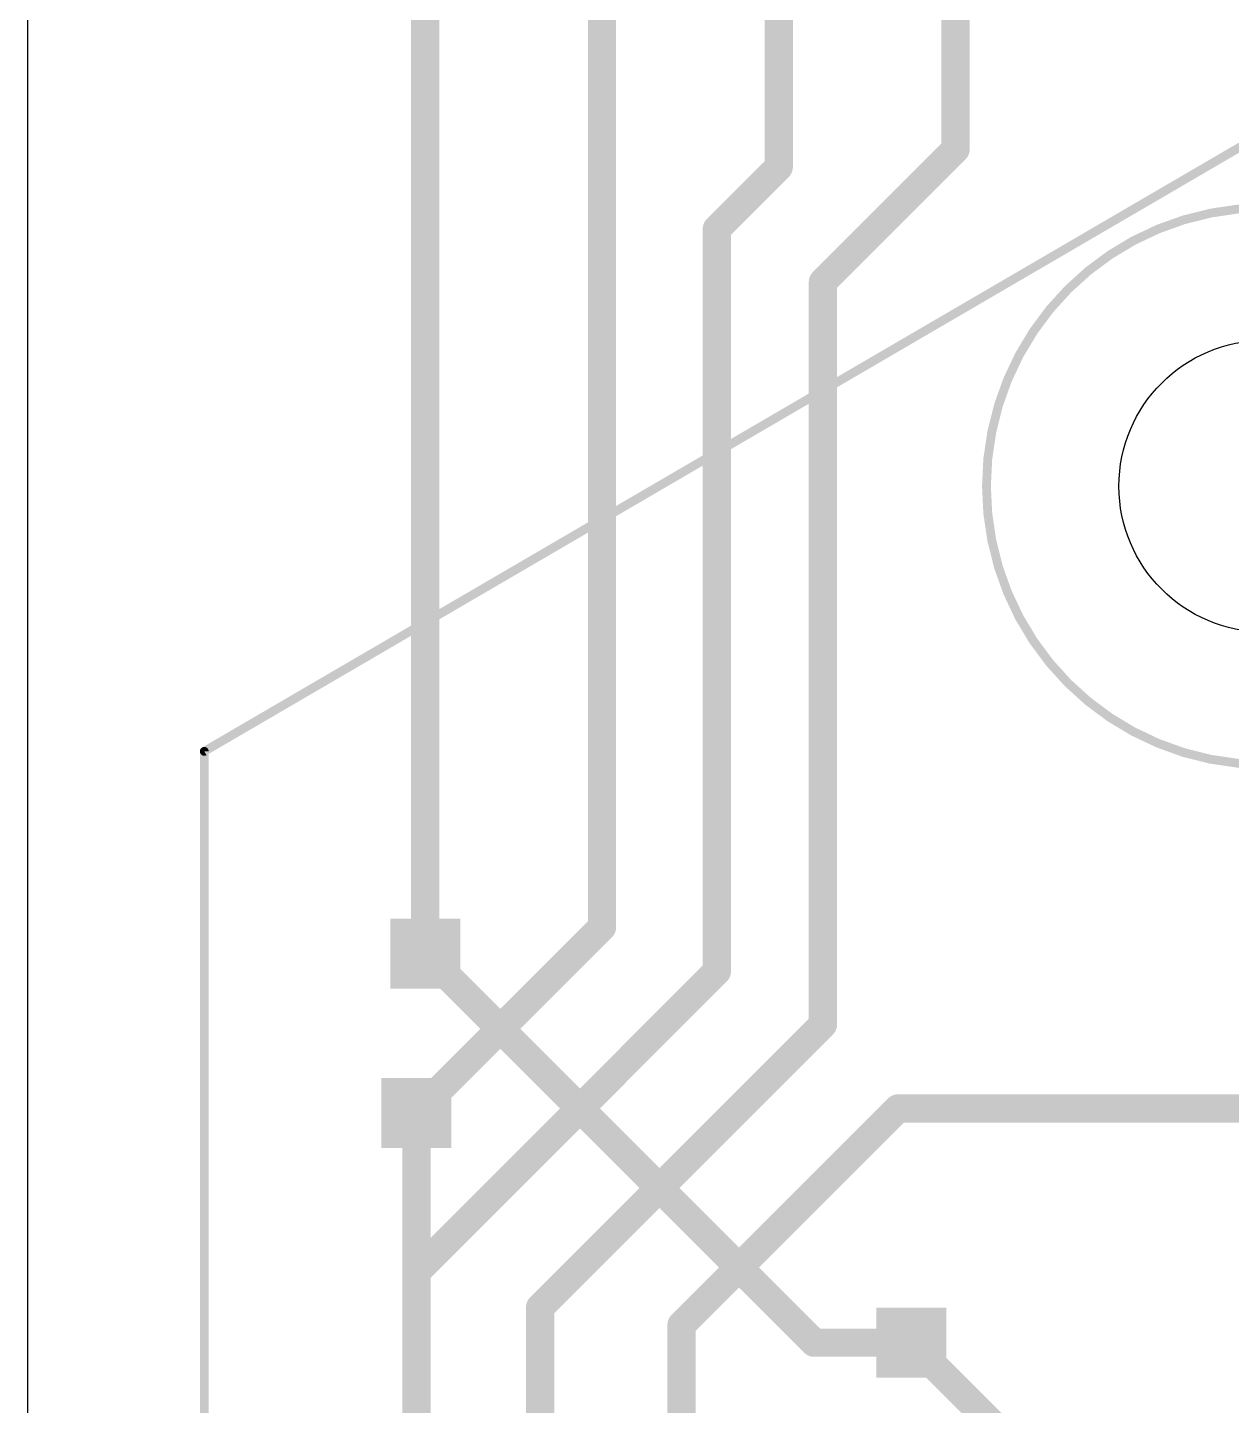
# Model space of a CAD drawing. Extents: x 0 to 107, y 0 to 139.
# Drawn here: x 0 to 17.3, y 48.63 to 68.43 of the extents above; entities that cross this region are included whole.
import ezdxf

# ---------------------------------------------------------------- set-up
doc = ezdxf.new("R2010")
doc.units = 0
for name, color, linetype in [('1', 14, 'CONTINUOUS'), ('16', 174, 'CONTINUOUS'), ('18', 94, 'CONTINUOUS'), ('20', 178, 'CONTINUOUS'), ('21', 250, 'CONTINUOUS'), ('22', 250, 'CONTINUOUS')]:
    doc.layers.add(name, color=color, linetype=linetype)

# ---------------------------------------------------------------- blocks, each defined once
blk = doc.blocks.new('SQUAREV')
blk.add_solid([(-0.5, -0.5), (0.5, -0.5), (-0.5, 0.5), (0.5, 0.5)])

msp = doc.modelspace()

# ---------------------------------------------------------------- linework, layer by layer
at = {"layer": '1', "const_width": 0.4064}
for points in [[(5.715, 55.118), (5.715, 70.485)], [(8.255, 70.485), (8.255, 55.499)], [(10.795, 66.421), (10.795, 70.485)], [(13.335, 66.675), (13.335, 70.485)], [(13.335, 66.675), (11.43, 64.77)], [(10.795, 66.421), (9.906, 65.532)], [(9.906, 65.532), (9.906, 54.864)], [(11.43, 64.77), (11.43, 54.102)], [(8.255, 55.499), (5.588, 52.832)], [(9.906, 54.864), (5.588, 50.546)], [(11.43, 54.102), (7.366, 50.038)], [(12.5095, 52.8955), (9.398, 49.784)], [(18.2245, 52.8955), (12.5095, 52.8955)], [(5.588, 50.546), (5.588, 40.386)], [(7.366, 50.038), (7.366, 33.274)], [(9.398, 49.784), (9.398, 28.2448)], [(14.7828, 47.4472), (12.7, 49.53)]]:
    msp.add_lwpolyline(points, dxfattribs=at)
at = {"layer": '1', "const_width": 0.2032}
for points in [[(13.2334, 66.675, 1), (13.4366, 66.675)], [(13.4068, 66.6032, 1), (13.2632, 66.7468)], [(10.6934, 66.421, 1), (10.8966, 66.421)], [(10.8668, 66.3492, 1), (10.7232, 66.4928)], [(10.0076, 65.532, 1), (9.8044, 65.532)], [(9.8342, 65.6038, 1), (9.9778, 65.4602)], [(11.5316, 64.77, 1), (11.3284, 64.77)], [(11.3582, 64.8418, 1), (11.5018, 64.6982)], [(8.3268, 55.4272, 1), (8.1832, 55.5708)], [(8.1534, 55.499, 1), (8.3566, 55.499)], [(5.6134, 55.118, 1), (5.8166, 55.118)], [(9.9778, 54.7922, 1), (9.8342, 54.9358)], [(9.8044, 54.864, 1), (10.0076, 54.864)], [(11.5018, 54.0302, 1), (11.3582, 54.1738)], [(11.3284, 54.102, 1), (11.5316, 54.102)], [(12.5095, 52.9971, 1), (12.5095, 52.7939)], [(12.5813, 52.8237, 1), (12.4377, 52.9673)], [(5.5162, 52.9038, 1), (5.6598, 52.7602)], [(5.6896, 50.546, 1), (5.4864, 50.546)], [(5.5162, 50.6178, 1), (5.6598, 50.4742)], [(7.4676, 50.038, 1), (7.2644, 50.038)], [(7.2942, 50.1098, 1), (7.4378, 49.9662)], [(9.4996, 49.784, 1), (9.2964, 49.784)], [(9.3262, 49.8558, 1), (9.4698, 49.7122)], [(12.7718, 49.6018, 1), (12.6282, 49.4582)]]:
    msp.add_lwpolyline(points, format="xyb", dxfattribs=at)
at = {"layer": '16', "const_width": 0.4064}
for points in [[(11.303, 49.53), (5.715, 55.118)], [(5.588, 52.832), (5.588, 46.228)], [(12.7, 49.53), (11.303, 49.53)]]:
    msp.add_lwpolyline(points, dxfattribs=at)
at = {"layer": '16', "const_width": 0.2032}
for points in [[(5.7868, 55.1898, 1), (5.6432, 55.0462)], [(5.6896, 52.832, 1), (5.4864, 52.832)], [(11.303, 49.6316, 1), (11.303, 49.4284)], [(11.2312, 49.4582, 1), (11.3748, 49.6018)], [(12.7, 49.4284, 1), (12.7, 49.6316)]]:
    msp.add_lwpolyline(points, format="xyb", dxfattribs=at)
at = {"layer": '20'}
msp.add_line((0, 139.37), (0, 0), dxfattribs=at)
msp.add_circle((17.78, 61.8363), 2.0955, dxfattribs=at)
at = {"layer": '21', "const_width": 0.127}
msp.add_lwpolyline([(17.78, 57.8363, 1), (17.78, 65.8363, 1), (17.78, 57.8363)], format="xyb", dxfattribs=at)
at = {"layer": '22', "const_width": 0.127}
for points in [[(2.54, 58.0263), (17.78, 66.9163)], [(2.54, 58.0263), (2.54, 11.0617)]]:
    msp.add_lwpolyline(points, dxfattribs=at)
at = {"layer": '22'}
for points, const_width in [([(17.78, 57.8363, 1), (17.78, 65.8363, 1), (17.78, 57.8363)], 0.127), ([(2.5718, 58.0263, 1), (2.5082, 58.0263)], 0.0635), ([(2.524, 58.0537, 1), (2.556, 57.9989)], 0.0635)]:
    msp.add_lwpolyline(points, format="xyb", dxfattribs=dict(at, const_width=const_width))

# ---------------------------------------------------------------- block references
at = {"layer": '18', "xscale": 1.0064, "yscale": 1.0064}
for p in [(5.715, 55.118), (5.715, 55.118), (5.588, 52.832), (5.588, 52.832), (12.7, 49.53), (12.7, 49.53)]:
    msp.add_blockref('SQUAREV', p, dxfattribs=at)

doc.saveas('drawing.dxf')
